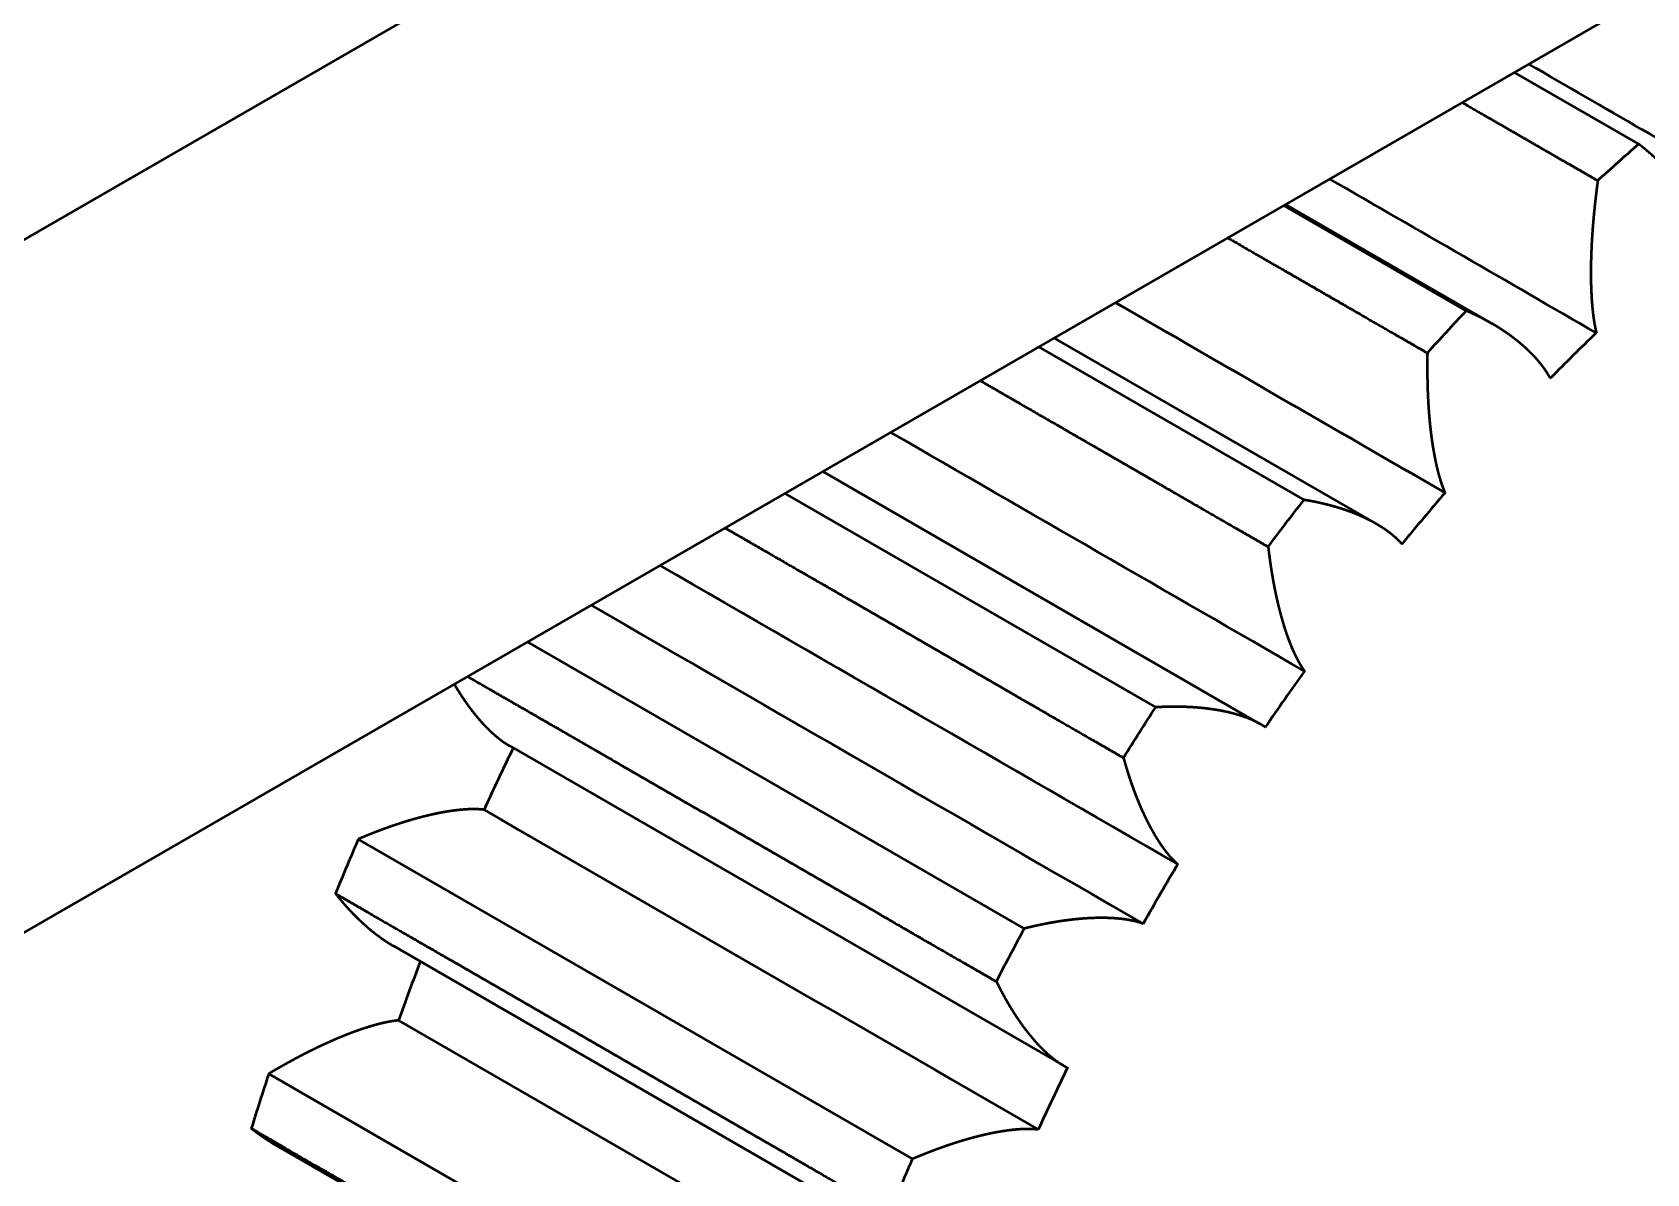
# Model space of a CAD drawing. Header units: inches. Extents: x 0.5 to 16.8, y 0.4 to 9.6.
# Drawn here: x 9.3461 to 9.5488, y 1.9242 to 2.0676 of the extents above; entities that cross this region are included whole.
import ezdxf

# ---------------------------------------------------------------- set-up
doc = ezdxf.new("R2010")
doc.units = ezdxf.units.IN
doc.header["$LTSCALE"] = 0.75
doc.header["$MEASUREMENT"] = 0
doc.layers.add('Visible', color=7, linetype='Continuous', lineweight=50)

msp = doc.modelspace()

# ---------------------------------------------------------------- linework, layer by layer
at = {"layer": 'Visible', "extrusion": (0, 0.8164965809277261, 0.5773502691896258)}
for p, q in [((10.01562550453491, 2.428679968642427, 0.2964241523609417), (9.144459426416919, 1.925711998932229, 1.007728276564649)), ((10.01502449130431, 2.428332973491933, 0.2969148776087422), (9.145060439647754, 1.926058994082723, 1.007237551316393)), ((9.144459426416919, 1.838651175834684, 0.9603734316506234), (10.02722502522352, 2.348316131937054, 0.2395983384644751)), ((9.547825688308425, 2.053547736623614, 0.6211487771893189), (9.532248438191576, 2.06254126617182, 0.608430005729133)), ((9.526168035383538, 2.032591467691191, 0.632855556665163), (9.503270950465552, 2.045811105832172, 0.6141601651165729)), ((9.503494150181954, 2.045939970248583, 0.6065662996215906), (9.529417017800373, 2.03097339565079, 0.6277322324003762)), ((9.505806956588689, 2.008832639278125, 0.640992654810816), (9.472514662098096, 2.028053954464212, 0.6138096101881274)), ((9.474437530151594, 2.029164122852535, 0.5947346786706476), (9.514876176807324, 2.005816859320248, 0.6277526954017958)), ((9.445376873082072, 2.012385944670314, 0.5829375598355), (9.500318559024212, 1.980665347502054, 0.6277972585576208)), ((9.487176412969124, 1.982777629563088, 0.6453866435076634), (9.4406350899792, 2.009648274919755, 0.6073858124145772)), ((9.470673482216174, 1.954981755842937, 0.6459438725128166), (9.408311691840485, 1.990986352303253, 0.5950256838909809)), ((9.405987336583852, 1.97796670696539, 0.5709432707399174), (9.475584460716622, 1.937784788612362, 0.6277690846368387)), ((9.456649895647164, 1.92603743890777, 0.6426524654602872), (9.387052771514394, 1.966219357260343, 0.5858266515638206)), ((9.391469902810517, 1.952791611021439, 0.5709219422406022), (9.461067026943287, 1.912609692668639, 0.6277477561370688)), ((9.445404541663496, 1.896561576621934, 0.6355825729747266), (9.375807417530726, 1.936743494974735, 0.5787567590782601)), ((9.376951471317174, 1.927621917343231, 0.5709056556729593), (9.446548595449944, 1.88743999899043, 0.6277314695694258))]:
    msp.add_line(p, q, dxfattribs=at)
at = {"layer": 'Visible', "extrusion": (-0.7071067811865475, 0.4082482904638631, -0.577350269189626)}
for centre, radius, start, end in [((-6.439900068803095, -3.864729084378449, -6.271595350644359), 0.2214566929128287, 118.5619238741892, 120.5118661629759), ((-6.439900068802504, -3.864729084379017, -6.271595350644376), 0.2214566929136525, 110.1898308509403, 112.1397731397709), ((-6.439900068802504, -3.864729084379017, -6.271595350644376), 0.2214566929137589, 101.8177378276587, 103.7676801165024), ((-6.4399000688027, -3.86472908437858, -6.271595350644545), 0.2214566929133467, 93.44564480442136, 95.39558709322323), ((-6.4399000688027, -3.86472908437858, -6.271595350644545), 0.2214566929135526, 85.0735517812141, 87.02349407000435), ((-6.4399000688027, -3.86472908437858, -6.271595350644545), 0.221456692913604, 76.70145875790458, 78.6514010467333)]:
    msp.add_arc(centre, radius, start, end, dxfattribs=at)
at = {"layer": 'Visible', "extrusion": (0.7071067811865475, -0.4082482904638631, 0.577350269189626)}
for centre, radius, start, end in [((6.4399000688027, -3.86472908437858, 6.271595350644545), 0.1993110236219262, 63.40410710433036, 65.89419588179153), ((6.4399000688027, -3.86472908437858, 6.271595350644545), 0.1993110236218959, 71.77620012753557, 74.26628890503392), ((6.439900068802897, -3.864729084378514, 6.271595350644453), 0.1993110236217739, 80.1482931508159, 82.63838192833138), ((6.439900068802633, -3.864729084378323, 6.173170153794048), 0.1993110236219708, 96.89779585905607, 99.38256797477024), ((6.439900068802633, -3.864729084378323, 6.173170153794048), 0.2214566929136041, 101.3485989532667, 103.2985412420954), ((6.4399000688027, -3.86472908437858, 6.271595350644545), 0.1993110236222429, 88.52038617410703, 91.01047495156364), ((6.439900068802633, -3.864729084378323, 6.173170153794048), 0.199311023622047, 105.4207875226172, 107.7546609980465), ((6.439900068802633, -3.864729084378323, 6.173170153794048), 0.2214566929131573, 109.7206919765536, 111.670634265367), ((6.4399000688027, -3.86472908437858, 6.271595350644545), 0.1993110236220494, 96.892479197275, 99.38256797477015)]:
    msp.add_arc(centre, radius, start, end, dxfattribs=at)
at = {"layer": 'Visible'}
for points, degree in [([(9.562451668033194, 2.047172162356674, 0.5987274717344917), (9.552981118280517, 2.052639986805843, 0.5909948002422425), (9.543510568528067, 2.058107811254786, 0.5832621287495385), (9.53404001877539, 2.063575635703728, 0.5755294572568346)], 3), ([(9.55644536232467, 2.042321461250594, 0.6026537002012446), (9.556424221767887, 2.042387317803559, 0.6027261596050266), (9.55638134164133, 2.042518501932136, 0.6028714380067868), (9.556315224412632, 2.042713691191921, 0.6030904343924703), (9.55622347115332, 2.042970767131465, 0.603384588866902), (9.556102791357947, 2.043286822496611, 0.6037558757193437), (9.555976172864352, 2.043597627611916, 0.6041307234745545), (9.555843736400906, 2.043903280261247, 0.6045090534148585), (9.555705704502774, 2.044203962164374, 0.604890721486754), (9.555562427479575, 2.044499960600433, 0.6052755017876734), (9.55541432755695, 2.044791622073262, 0.6056631222136275), (9.55526184698147, 2.045079309275934, 0.6060532975880051), (9.555105396153298, 2.045363358090071, 0.6064457627803677), (9.554945299087198, 2.045644032374639, 0.6068403075310016), (9.554781748036252, 2.045921486369707, 0.6072368054428807), (9.554614843397989, 2.046195797856853, 0.6076351885553777), (9.55444462660876, 2.046466995518813, 0.6080354264013295), (9.554271114774341, 2.046735087742491, 0.6084375039595216), (9.554094336595657, 2.047000092517465, 0.6088413988009052), (9.553914362001255, 2.04726206210421, 0.6092470622329529), (9.55373128518045, 2.047521068926699, 0.6096544301117319), (9.553545212599605, 2.047777195627305, 0.610063430477112), (9.553356249665516, 2.048030523997113, 0.6104739920701832), (9.5531644872101, 2.048281123788229, 0.6108860529652702), (9.552969990779278, 2.048529043837107, 0.6112995674193371), (9.55277280845917, 2.048774318478081, 0.611714500816106), (9.552572976652304, 2.049016972278423, 0.6121308259448597), (9.552370526534563, 2.049257025349107, 0.612548518841777), (9.55216549074385, 2.049494498853619, 0.6129675545012105), (9.551957908813623, 2.049729419511095, 0.6133879033950507), (9.551747823785039, 2.04996181691422, 0.6138095337360028), (9.551535279921158, 2.050191721764122, 0.6142324130219095), (9.551320320168319, 2.050419163905872, 0.6146565097574239), (9.551102983681634, 2.050644170455598, 0.6150817951620411), (9.550883303861841, 2.050866764287093, 0.6155082445025073), (9.550661309983756, 2.051086964976548, 0.615935835766777), (9.55043702852618, 2.051304789563801, 0.6163645485744382), (9.550210484667108, 2.051520253460012, 0.6167943629861838), (9.549981703888538, 2.051733371427872, 0.6172252582314286), (9.549750713380039, 2.051944158514971, 0.6176572116510215), (9.549517540742276, 2.052152629762077, 0.6180902000746755), (9.549282213004293, 2.052358800100592, 0.6185242009601097), (9.549044755608751, 2.052562684268651, 0.618959193565388), (9.54880519149538, 2.052764296835221, 0.6193951600976106), (9.548563540249237, 2.052963652218295, 0.6198320867652001), (9.548319817688256, 2.053160763474352, 0.6202699634281998), (9.548123191923654, 2.053316665670991, 0.620621019324517), (9.547974799004127, 2.053432590449802, 0.6208847339894419), (9.547875460233175, 2.053509428718598, 0.6210607315001653), (9.547825688308425, 2.053547736623614, 0.6211487771893189)], 5), ([(9.542506854927755, 2.029821735806308, 0.6108861750258257), (9.531351803972715, 2.036262107477796, 0.6017781140612897), (9.520196753017903, 2.042702479149284, 0.5926700530967537), (9.509041702063545, 2.049142850820772, 0.5835619921322177)], 3), ([(9.542689511630446, 2.048941734238724, 0.6241823477143953), (9.542676655589734, 2.048847263048174, 0.6241312918641597), (9.542651165744704, 2.048658481414122, 0.6240290216474023), (9.542613597685207, 2.048375791205217, 0.6238751407718155), (9.542564841427978, 2.047999836185227, 0.6236690144050954), (9.54250612775991, 2.04753150723559, 0.6234097650917647), (9.542449657484443, 2.047064803487046, 0.6231489173869704), (9.542395445915876, 2.046599739802105, 0.6228864630415956), (9.542343511239782, 2.046136335633491, 0.6226223935400412), (9.542293873723796, 2.045674615161033, 0.6223567011552404), (9.54224655521671, 2.045214606055652, 0.6220893786971828), (9.542201578602548, 2.044756338146499, 0.6218204192282428), (9.542158967161644, 2.04429984202261, 0.6215498158671835), (9.542118743927407, 2.043845147674801, 0.6212775616099862), (9.542080930782962, 2.043392282815375, 0.6210036492525433), (9.542045549714661, 2.042941274330587, 0.6207280708763392), (9.542012624217481, 2.042492149994814, 0.6204508173468639), (9.541982180594236, 2.042044940073083, 0.6201718778497707), (9.541954249094946, 2.041599678771945, 0.6198912395248044), (9.541928865315189, 2.041156406009577, 0.6196088870028689), (9.54190606834391, 2.040715165509482, 0.6193248033264354), (9.5418858984408, 2.040276002366909, 0.6190389710754971), (9.5418683946391, 2.03983896059276, 0.6187513735644643), (9.541853592585316, 2.039404080886698, 0.6184619959153679), (9.541841521309156, 2.038971397387741, 0.6181708267126851), (9.541832208494956, 2.038540942769259, 0.6178778551543473), (9.541825686949554, 2.038112754529266, 0.6175830675756515), (9.541822000847791, 2.037686881071522, 0.6172864441000456), (9.541821211309301, 2.037263387149324, 0.6169879556587148), (9.541823403957782, 2.036842361252639, 0.6166875599569721), (9.54182867853115, 2.036423905557967, 0.6163852070912981), (9.541837135783911, 2.036008123255215, 0.6160808466288472), (9.541848864545049, 2.035595106046685, 0.6157744346196523), (9.541863930092635, 2.035184922921644, 0.6154659398985132), (9.541882357678336, 2.034777604273359, 0.6151553530289675), (9.541904161313145, 2.034373169620949, 0.6148426706536156), (9.541929378661283, 2.033971661216356, 0.6145278765206967), (9.541958104666723, 2.033573176455548, 0.614210923216433), (9.541990523495773, 2.033177898663553, 0.6138917148141445), (9.542026947276103, 2.032786134457865, 0.6135700858494602), (9.542067772095155, 2.032398271196598, 0.6132458251195203), (9.542113425110532, 2.032014725847148, 0.6129187043056845), (9.542164314243795, 2.031635896362786, 0.6125885052033482), (9.542220777844708, 2.031262113038338, 0.6122550469744965), (9.542283030506272, 2.030893586159664, 0.6119182154911869), (9.542351188291835, 2.030530430291947, 0.6115779496167306), (9.542410476421086, 2.030244240387674, 0.611302969962253), (9.542457623791282, 2.030032039404887, 0.6110951777086484), (9.542490246094989, 2.029891656302652, 0.6109559578658263), (9.542506854927755, 2.029821735806308, 0.6108861750258257)], 5), ([(9.523510382380667, 2.009727781801075, 0.6199434362142711), (9.50972078530663, 2.017689209383889, 0.6086842773511307), (9.49593118823282, 2.025650636966475, 0.5974251184875357), (9.48214159115901, 2.033612064549061, 0.5861659596248501)], 3), ([(9.536738939455521, 2.024113592418644, 0.6139141330213533), (9.536708181004318, 2.024169509926878, 0.6139913439265001), (9.536646094565189, 2.02428073422675, 0.6141460314302094), (9.536551256295528, 2.024445738523582, 0.6143788597719322), (9.536421385312682, 2.024662077014455, 0.6146908930063546), (9.536253353214992, 2.02492639355296, 0.6150835894732154), (9.536079675390969, 2.025184649952507, 0.6154789153483762), (9.535900467742525, 2.025436961208698, 0.6158768099971894), (9.535715943719655, 2.025683540642603, 0.6162771628378323), (9.535526439176923, 2.025924725177447, 0.6166798007748184), (9.535332358887675, 2.026160921133169, 0.617084515375609), (9.535134126847655, 2.026392553874985, 0.6174910881327378), (9.53493213660727, 2.026620017500136, 0.6178993157150217), (9.53472669904659, 2.026843621942135, 0.618309036530718), (9.534517998916957, 2.027063548970546, 0.6187201528382502), (9.534306133047043, 2.027279890976388, 0.6191326113753348), (9.534091141831826, 2.027492682955653, 0.6195463874146299), (9.533873042382542, 2.027701936190169, 0.6199614679781007), (9.533651862915125, 2.027907673200389, 0.6203778344311104), (9.53342767111349, 2.028109956580693, 0.6207954481405977), (9.53320055788868, 2.028308872506159, 0.6212142586973641), (9.532970625903094, 2.028504519095804, 0.6216342097477536), (9.532737976799584, 2.028696993467292, 0.6220552454778954), (9.532502698259353, 2.028886378639982, 0.622477317202538), (9.532264853744213, 2.02907273314986, 0.6229003885905513), (9.532024489999007, 2.029256098571068, 0.6233244317872959), (9.53178164258998, 2.029436505071089, 0.6237494245660855), (9.531536342095936, 2.029613977634426, 0.6241753471404081), (9.531288620513127, 2.029788542517053, 0.6246021788911094), (9.531038516463017, 2.029960232516942, 0.6250298957065752), (9.53078607193061, 2.030129083801967, 0.6254584717416947), (9.53053133005756, 2.03029513381307, 0.6258878806338544), (9.53027433269563, 2.030458418930721, 0.626318096848081), (9.530015118015402, 2.030618972236653, 0.6267490970294602), (9.529753718607711, 2.030776821714426, 0.6271808610499647), (9.529490163098675, 2.030931991459056, 0.6276133708865927), (9.529224477464371, 2.031084502653584, 0.6280466097045974), (9.528956686503083, 2.031234374713449, 0.628480560861135), (9.528686815420091, 2.03138162652499, 0.6289152068402473), (9.528414891195556, 2.031526277593684, 0.6293505283911145), (9.528140941250744, 2.031668347506184, 0.6297865057786112), (9.527864992410972, 2.031807855628131, 0.6302231198451409), (9.527587069840596, 2.031944820813578, 0.6306603530993016), (9.527307196068936, 2.032079261237186, 0.6310981908009126), (9.527025390079874, 2.032211194229831, 0.6315366219546377), (9.526741667028094, 2.032340635082392, 0.6319756388120368), (9.526513163781377, 2.032442203799064, 0.6323273169196), (9.526340931683993, 2.032517267979983, 0.6325913356886304), (9.526225730741093, 2.032566816784765, 0.632767463748678), (9.526168035383538, 2.032591467691191, 0.632855556665163)], 5), ([(9.521293467081481, 2.027290465016904, 0.6350772842547485), (9.5212917243955, 2.027201176339531, 0.635016281971275), (9.521288454800928, 2.027022793021388, 0.6348941503370042), (9.521284197740673, 2.026755800152387, 0.634710571681353), (9.521279817365443, 2.026400974813669, 0.6344650371211173), (9.521276508613713, 2.025959392195546, 0.6341568434331748), (9.521275377739133, 2.025519770608071, 0.6338473690607316), (9.52127643913423, 2.025082126892812, 0.6335366082835208), (9.521279709660806, 2.024646482700746, 0.6332245557605347), (9.521285207798204, 2.02421286445292, 0.6329112075404737), (9.521292953262904, 2.023781302102407, 0.6325965606588397), (9.521302966599936, 2.023351827798706, 0.6322806126831892), (9.521315268679476, 2.022924474469846, 0.6319633613375117), (9.52132988018457, 2.022499274444499, 0.6316448041502554), (9.521346820863986, 2.022076257721892, 0.6313249381469177), (9.521366110679995, 2.021655453563881, 0.6310037595703761), (9.521387771085305, 2.021236892364868, 0.6306812636371433), (9.521411826201987, 2.020820607391897, 0.6303574443300022), (9.521438303845347, 2.020406636353982, 0.6300322942433922), (9.52146723679039, 2.01999502331887, 0.6297058043992365), (9.521498661041509, 2.019585816574818, 0.6293779648449345), (9.521532613674484, 2.019179065915523, 0.629048765382322), (9.521569130598213, 2.018774819880946, 0.6287181963548392), (9.521608244542907, 2.018373123266883, 0.6283862493519337), (9.521649982037165, 2.017974013462435, 0.6280529183209183), (9.521694368366074, 2.017577526233026, 0.6277181975833628), (9.521741433646415, 2.017183702841976, 0.6273820794322091), (9.521791218695856, 2.016792596936284, 0.6270445518107408), (9.521843780266185, 2.016404280710503, 0.6267055962603081), (9.521899198144414, 2.016018853263859, 0.6263651851368195), (9.521957565382767, 2.01563642920587, 0.6260232855165668), (9.522018975985251, 2.015257124289064, 0.6256798641170462), (9.52208351273794, 2.01488104123041, 0.6253348921791257), (9.52215123627639, 2.014508256979525, 0.6249883498508098), (9.52222216958899, 2.014138804701361, 0.6246402324291012), (9.52229632509648, 2.013772705229485, 0.6242905394324225), (9.522373737475395, 2.013410005205515, 0.6239392613711061), (9.522454495289143, 2.013050813849532, 0.6235863670099207), (9.522538771033172, 2.012695337891273, 0.623231791264061), (9.52262685756796, 2.012343923954177, 0.6228754205544647), (9.522719126753149, 2.011997010310097, 0.6225171093528843), (9.522815979713645, 2.011655068896971, 0.6221567000939103), (9.522917799541123, 2.01131855018366, 0.6217940421183812), (9.523024903963918, 2.010987828006137, 0.6214290106313456), (9.523137494394408, 2.010663140198403, 0.6210615271288589), (9.523255679662729, 2.010344616156772, 0.6206915498178205), (9.523354739108985, 2.010094770691012, 0.6203935598455246), (9.523431573739575, 2.009910187770174, 0.6201689371910106), (9.52348392483282, 2.009788376462211, 0.6200186868559285), (9.523510382380667, 2.009727781801075, 0.6199434362142711)], 5), ([(9.505867127223613, 1.987318568085584, 0.6257062155032145), (9.48854908989006, 1.99731714160157, 0.6115660972322985), (9.471231052557417, 2.007315715118011, 0.5974259789613825), (9.45391301522432, 2.017314288633997, 0.5832858606904665)], 3), ([(9.518103790249146, 2.00328385529815, 0.6220085880713668), (9.518064069466394, 2.003328641977077, 0.6220889048613572), (9.517984099979007, 2.003417535895551, 0.6222497045728232), (9.517862561981705, 2.00354883844966, 0.6224914025378894), (9.517697341250145, 2.003719828612475, 0.6228146640855812), (9.517485538162195, 2.003926772875957, 0.6232204005236781), (9.517268502648907, 2.004126976273028, 0.6236277788348161), (9.517046343315545, 2.004320568559706, 0.6240367577579491), (9.516819259976959, 2.004507790111575, 0.624447262540798), (9.516587566875618, 2.004689020316164, 0.6248591765852325), (9.516351642704198, 2.004864716647944, 0.6252723595712268), (9.516111884170872, 2.00503535807843, 0.6256866643184367), (9.515868659589845, 2.005201388523119, 0.6261019536295862), (9.515622260079457, 2.005363157381453, 0.6265181180233412), (9.515372858951881, 2.005520870081455, 0.6269350904949533), (9.515120547403743, 2.005674631651345, 0.6273528336182608), (9.514865363927132, 2.00582448265618, 0.6277713289337044), (9.514607325273577, 2.005970437032147, 0.6281905657806419), (9.514346458573531, 2.006112521350133, 0.6286105297185713), (9.514082827824272, 2.006250807205333, 0.6290311929924428), (9.513816518719754, 2.006385392685843, 0.6294525200082717), (9.513547627930397, 2.006516389297531, 0.6298744712162261), (9.513276251168922, 2.006643907413491, 0.630297007437548), (9.51300247109771, 2.006768041551595, 0.6307200942660529), (9.512726347741367, 2.00688885869954, 0.6311437055555871), (9.512447925506653, 2.007006406785422, 0.6315678208084137), (9.512167238366604, 2.007120720933926, 0.6319924232525409), (9.511884315649699, 2.007231830470118, 0.6324174977057737), (9.511599188030463, 2.007339766183577, 0.6328430283701891), (9.511311892394364, 2.007444566251024, 0.6332689970658976), (9.51102246877463, 2.007546272646323, 0.6336953844411255), (9.510730958273374, 2.007644928751233, 0.6341221708339617), (9.510437400755794, 2.007740576705828, 0.6345493372150486), (9.510141832592584, 2.007833254852812, 0.6349768661530106), (9.509844284871637, 2.007922995689569, 0.6354047425525096), (9.509544784959875, 2.008009827315846, 0.6358329527652131), (9.50924335777609, 2.008093774606095, 0.6362614838608351), (9.508940027212251, 2.008174860566669, 0.6366903228454248), (9.508634817657825, 2.008253107805331, 0.6371194558350908), (9.508327755311033, 2.008328539869353, 0.6375488673943437), (9.508018866826436, 2.008401180474266, 0.6379785416443156), (9.507708178254465, 2.008471053005451, 0.6384084632213671), (9.507395713946838, 2.008538180033156, 0.6388386182557042), (9.507081495540437, 2.008602582949834, 0.639268995376824), (9.50676554101415, 2.008664281629308, 0.6396995866170982), (9.506447864535179, 2.008723293270805, 0.6401303867883144), (9.506192353956752, 2.00876836374664, 0.6404751916970781), (9.505999953510358, 2.008800967468005, 0.6407338874691959), (9.505871345703103, 2.008822170761505, 0.6409063922146743), (9.505806956588689, 2.008832639278125, 0.640992654810816)], 5), ([(9.501297889623633, 2.002949617982949, 0.6423551871998825), (9.501307297434327, 2.002867414852062, 0.6422855386399533), (9.501326317775469, 2.00270323178006, 0.6421461486115732), (9.50135546244633, 2.002457626740579, 0.6419367848366164), (9.501395551313411, 2.002131493570005, 0.6416570752262487), (9.501447717998875, 2.001726068849621, 0.6413065057763561), (9.50150195062793, 2.00132289919452, 0.6409550006446807), (9.5015582623646, 2.000922003064943, 0.6406025567625875), (9.501616668388127, 2.000523403848774, 0.6402491720759826), (9.501677184995291, 2.000127129645762, 0.6398948464943714), (9.50173982935053, 1.999733212052206, 0.6395395813410687), (9.501804619222415, 1.99934168485288, 0.6391833787401993), (9.501871572624854, 1.998952582613583, 0.6388262410719108), (9.501940707450789, 1.998565939311447, 0.6384681704471404), (9.502012040892172, 1.998181786591886, 0.6381091681882936), (9.502085590463825, 1.997800155470713, 0.6377492347737643), (9.502161375117797, 1.997421078313664, 0.6373883698788632), (9.502239416280648, 1.997044590681298, 0.6370265724071942), (9.502319738742248, 1.996670732980647, 0.6366638405688718), (9.502402371756492, 1.996299552489745, 0.6363001719660133), (9.502487347476976, 1.995931101032966, 0.6359355638646775), (9.502574699004303, 1.995565432041076, 0.6355700135059124), (9.502664458358826, 1.995202597548996, 0.6352035184668239), (9.502756654655972, 1.994842645492099, 0.6348360769843566), (9.502851311358658, 1.994485615715348, 0.6344676884973524), (9.50294845081294, 1.994131546312019, 0.6340983525728916), (9.503048099804804, 1.993780481431486, 0.6337280676234514), (9.503150294922992, 1.993432478821205, 0.6333568296709018), (9.503255087343863, 1.99308761657835, 0.6329846312601148), (9.503362549316083, 1.992746002298418, 0.632611459986947), (9.5034727652228, 1.992407760581955, 0.6322373006091766), (9.503585820314587, 1.992073017276653, 0.631862137704502), (9.50370178957019, 1.991741883924988, 0.6314859583144425), (9.503820727689575, 1.991414443798021, 0.6311087543285794), (9.503942654908546, 1.991090732123439, 0.630730525871968), (9.504067581793155, 1.990770770607014, 0.6303512753534051), (9.504195539292372, 1.99045460928437, 0.6299710002472239), (9.504326607701845, 1.990142366873897, 0.6295896861588517), (9.504460944169526, 1.989834269102403, 0.629207300235521), (9.504598816047977, 1.989530695212352, 0.628823783203643), (9.504740563041427, 1.989232125047465, 0.6284390583114146), (9.504886551693975, 1.98893907545721, 0.6280530421058756), (9.505037132102874, 1.98865203982723, 0.6276656546815502), (9.505192594602708, 1.988371427565653, 0.627276829949551), (9.505353123132412, 1.988097498986235, 0.6268865266997636), (9.505518816969474, 1.987830395557239, 0.6264947233767089), (9.505655536453336, 1.987622219553032, 0.6261800742258856), (9.505760420747269, 1.987469188758269, 0.6259434086123292), (9.505831384857178, 1.987368545441086, 0.6257853301108298), (9.505867127223613, 1.987318568085584, 0.6257062155032145)], 5), ([(9.489953124808839, 1.963071708143843, 0.6280516892566084), (9.468287955654208, 1.975580099387344, 0.6103621527167888), (9.446622786500033, 1.988088490630844, 0.5926726161765146), (9.424957617344948, 2.000596881874117, 0.574983079636695)], 3), ([(9.416296265138048, 1.995596247845924, 0.5714905266768255), (9.439399083018774, 1.982257829723721, 0.590353898486228), (9.462501900898818, 1.968919411601519, 0.6092172702956304), (9.485604718779545, 1.955580993479089, 0.6280806421045781)], 3), ([(9.500937090557048, 1.980276199572472, 0.6267645460952735), (9.500889254022471, 1.980308900872387, 0.6268462569569238), (9.500793105898087, 1.980373569789435, 0.6270097417091165), (9.500647458544112, 1.980468372114728, 0.6272551579259016), (9.500450409456793, 1.980590369591027, 0.627582758027529), (9.50019934959369, 1.980735530922402, 0.627992886868924), (9.49994358212712, 1.980873414329153, 0.6284036350539282), (9.499683206048534, 1.981004161562623, 0.6288149815759425), (9.499418403281656, 1.981128034930407, 0.6292268891052117), (9.499149459757977, 1.98124544819666, 0.6296393000234275), (9.498876720018192, 1.981356900242645, 0.630052145118043), (9.49860054502847, 1.981462913436189, 0.6304653516685903), (9.498321270016735, 1.981563972049571, 0.6308788515375454), (9.498039160134116, 1.981660457502358, 0.6312925896877459), (9.497754373560841, 1.981752594500904, 0.6317065312787236), (9.49746699391699, 1.98184049847373, 0.6321206555194294), (9.497177056971172, 1.981924214690025, 0.6325349506109887), (9.496884578759822, 1.982003759443842, 0.6329494084347971), (9.496589584748111, 1.982079162789432, 0.6333640190550796), (9.49629213388312, 1.982150503796674, 0.633778766186424), (9.495992304814767, 1.982217890375978, 0.6341936298072142), (9.495690186161486, 1.982281445044009, 0.6346085880149985), (9.495385865666552, 1.982341289076885, 0.6350236191024123), (9.495079419212065, 1.982397526477598, 0.6354387036731168), (9.494770902103713, 1.982450231255598, 0.635853826325274), (9.494460355466348, 1.98249945667294, 0.6362689743532428), (9.494147810954704, 1.982545242062088, 0.6366841368003406), (9.49383329602188, 1.982587620464528, 0.6370993034065577), (9.49351683936607, 1.982626626546107, 0.637514463538082), (9.493198475351623, 1.982662303050347, 0.6379296053296457), (9.49287824120643, 1.982694696860108, 0.6383447163393612), (9.492556175116992, 1.982723856375515, 0.6387597840216586), (9.492232314112247, 1.982749828596752, 0.6391747962597947), (9.491906691988564, 1.982772656311226, 0.6395897419179164), (9.491579337667194, 1.982792375836198, 0.6400046112535165), (9.491250276673558, 1.982809018678836, 0.64041939528488), (9.490919532337788, 1.982822612874088, 0.6408340852613037), (9.490587127135544, 1.982833184529227, 0.6412486721173991), (9.490253084121836, 1.982840759491182, 0.6416631458923803), (9.489917428153152, 1.982845364847208, 0.6420774952966894), (9.489580184550054, 1.982847027935122, 0.6424917086496862), (9.489241378034198, 1.982845775664373, 0.6429057747041043), (9.488901031623076, 1.982841633838234, 0.6433196835128001), (9.488559165602286, 1.982834626611975, 0.6437334273109627), (9.488215796560329, 1.982824775977861, 0.6441470013342041), (9.487870937377242, 1.982812100678075, 0.6445604030600407), (9.487593865231478, 1.982799712313863, 0.6448909858527259), (9.487385397116899, 1.982789160683524, 0.6451388449772821), (9.487246123497929, 1.982781566554877, 0.6453040497681286), (9.487176412969124, 1.982777629563088, 0.6453866435076634)], 5), ([(9.483128950274253, 1.976437976032003, 0.6458609406822688), (9.483149308070555, 1.976364610464543, 0.6457841302853922), (9.48319021296243, 1.976218126916137, 0.645630452718251), (9.483252138195898, 1.975999144351363, 0.6453997660505593), (9.483335841881175, 1.975708654310438, 0.6450918429131889), (9.483442372160656, 1.9753480284121, 0.6447063694809003), (9.483550812419256, 1.974989903550522, 0.6443203253124921), (9.483661174310559, 1.974634299411719, 0.6439337100546254), (9.48377347100882, 1.974281240622076, 0.6435465249846857), (9.483887716279472, 1.97393075636046, 0.6431587738761664), (9.484003924369294, 1.9735828791936, 0.642770462311546), (9.484122109891818, 1.973237643821449, 0.6423815969264979), (9.484242287621559, 1.972895085709979, 0.6419921847045771), (9.484364472279143, 1.972555239761505, 0.6416022322969184), (9.48448867813477, 1.972218138593462, 0.6412117452905477), (9.484614919880418, 1.971883814313969, 0.6408207283948286), (9.484743213565029, 1.971552300570693, 0.6404291857465978), (9.484873577462626, 1.971223634458966, 0.6400371211948368), (9.485006032807863, 1.97089785822277, 0.6396445386044434), (9.485140604712345, 1.970575021344075, 0.6392514422086606), (9.485277320791742, 1.970255178078332, 0.638857836549505), (9.485416209467761, 1.9699383843531, 0.6384637263645345), (9.485557298188272, 1.969624694590721, 0.6380691165195458), (9.485700611833867, 1.969314158844782, 0.6376740119353599), (9.485846170301787, 1.969006818564822, 0.6372784175518973), (9.485993992522484, 1.968702713362063, 0.6368823381944821), (9.486144101380436, 1.968401889330607, 0.6364857784283231), (9.486296528456254, 1.968104407087594, 0.6360887424375505), (9.486451318259018, 1.967810348967305, 0.6356912339297196), (9.486608533959501, 1.967519828769582, 0.6352932560043882), (9.486768249474384, 1.967232978429593, 0.6348948114259656), (9.486930539482504, 1.966949931208092, 0.6344959029615893), (9.487095469557293, 1.966670805096101, 0.6340965337317357), (9.487263087298746, 1.96639568791079, 0.6336967075349094), (9.487433409757163, 1.966124616192246, 0.6332964293274017), (9.487606445418354, 1.965857612055288, 0.6328957043529044), (9.487782220846388, 1.965594727864072, 0.6324945371043214), (9.487960806356345, 1.965336089303491, 0.6320929303369667), (9.48814234039833, 1.965081936287788, 0.6316908841290569), (9.488327059120596, 1.964832672595321, 0.6312883947739465), (9.488515262831246, 1.964588809413499, 0.630885455934731), (9.488707275681467, 1.964350897490704, 0.6304820600475978), (9.48890340731214, 1.964119462609688, 0.6300781996651494), (9.489103914475667, 1.96389494102732, 0.6296738688115511), (9.489308959717622, 1.963677609988054, 0.6292690644513641), (9.48951863064713, 1.963467620017809, 0.6288637857237518), (9.489690096229427, 1.963305550384348, 0.628539183594512), (9.489820794760593, 1.963187333301676, 0.6282955191381916), (9.489908859410438, 1.963110003013526, 0.6281329816383732), (9.489953124808839, 1.963071708143843, 0.6280516892566084)], 5), ([(9.402836333669033, 1.969906490813855, 0.5691030119014613), (9.402775475532057, 1.969913202874523, 0.5691822937355937), (9.40265341896816, 1.969925832562467, 0.5693407124244914), (9.402469313250553, 1.969942393792508, 0.5695779055154162), (9.40222179558464, 1.969959705014389, 0.5698932923905886), (9.401908997531567, 1.969973401631705, 0.5702860751730441), (9.40159282919672, 1.969979219698644, 0.5706774147133729), (9.401273364267357, 1.969977315700817, 0.5710673314179076), (9.40095073771295, 1.969967978689283, 0.5714558643717282), (9.400625161296379, 1.969951664183327, 0.5718430763204196), (9.400296890108851, 1.969928921319251, 0.5722290431403962), (9.399966191477692, 1.969900325173739, 0.572613844064108), (9.399633313879807, 1.969866409125189, 0.5729975519270738), (9.399298454255135, 1.969827593738501, 0.5733802229119647), (9.398961730798423, 1.969784127599951, 0.5737618880375521), (9.398623206829146, 1.969736139388715, 0.5741425607425299), (9.398282910458423, 1.96968368080752, 0.5745222431587536), (9.397940855286382, 1.969626771780668, 0.5749009327182648), (9.397597061868286, 1.969565447348486, 0.5752786290217955), (9.397251575415797, 1.969499796350419, 0.5756553395171977), (9.39690445564975, 1.969429939282918, 0.5760310762643712), (9.396555769628097, 1.969356012669778, 0.5764058536710763), (9.396205583755094, 1.969278151662365, 0.5767796859768168), (9.395853955677016, 1.969196472425892, 0.577152584720352), (9.395500927856123, 1.969111058170483, 0.5775245567338061), (9.395146532308903, 1.969021969327741, 0.577895605537833), (9.394790794094437, 1.968929251059535, 0.5782657323757121), (9.394433735211809, 1.96883294166355, 0.5786349373834128), (9.394075378627807, 1.968733081275559, 0.579003220814684), (9.393715751535186, 1.968629718959392, 0.5793705840574148), (9.393354883249007, 1.968522908337718, 0.5797370291247717), (9.39299280376122, 1.96841270466507, 0.5801025583568844), (9.392629542137914, 1.968299161577306, 0.580467174079331), (9.392265124935651, 1.968182327936802, 0.5808308783193752), (9.391899574955008, 1.968062245317469, 0.5811936725490341), (9.391532912453616, 1.967938949964946, 0.5815555575873077), (9.391165156139554, 1.967812474389348, 0.5819165335096841), (9.390796324258876, 1.967682849176526, 0.5822765995972077), (9.390426435761132, 1.967550104940528, 0.5826357542882761), (9.390055511271388, 1.9674142740555, 0.5829939952145651), (9.389683571864001, 1.967275389290762, 0.5833513197376305), (9.389310638057399, 1.967133482818326, 0.5837077254755059), (9.388936728773391, 1.966988585203126, 0.5840632108670434), (9.388561860330814, 1.966840724530357, 0.5844177757853686), (9.388186045518982, 1.966689925591936, 0.5847714220972193), (9.387809293850072, 1.966536208990647, 0.5851241527197999), (9.387507148190029, 1.966410914063772, 0.5854056071748346), (9.387280121904727, 1.966315641387155, 0.5856162884979312), (9.387128585844952, 1.966251548298033, 0.5857565608516779), (9.387052771514394, 1.966219357260343, 0.5858266515638206)], 5), ([(9.402836333669033, 1.969906490813855, 0.5691030119014613), (9.426035375046471, 1.95651251802974, 0.5880449498667986), (9.449234416424137, 1.943118545245397, 0.6069868878321358), (9.472433457801802, 1.929724572461055, 0.6259288257979279)], 3), ([(9.384175634407487, 1.959378647886069, 0.5845132984927659), (9.385567576890256, 1.958575009519109, 0.5856498147709317), (9.388351461855567, 1.95696773278496, 0.5879228473263538), (9.39252728930342, 1.954556817683851, 0.5913323961603965), (9.398095059234269, 1.951342264215555, 0.5958784612721502), (9.405054771647205, 1.947324072380297, 0.6015610426616149), (9.412014484060595, 1.94330588054504, 0.6072436240515344), (9.418974196473986, 1.939287688709783, 0.6129262054414539), (9.425933908886922, 1.935269496874525, 0.6186087868304639), (9.432893621300313, 1.931251305039268, 0.6242913682203834), (9.439853333713703, 1.927233113204011, 0.629973949610303), (9.445421103644097, 1.924018559735714, 0.6345200147220567), (9.44959693109195, 1.921607644634605, 0.6379295635556446), (9.452380816057488, 1.920000367900457, 0.6402025961115214), (9.453772758540257, 1.919196729533496, 0.6413391123892325)], 5), ([(9.485604718779545, 1.955580993479089, 0.6280806421045781), (9.485549786046025, 1.955600912428508, 0.6281620055124222), (9.485439508514677, 1.955639978038562, 0.6283246909115405), (9.485272856024725, 1.955696259588194, 0.6285685947591446), (9.485048178340552, 1.95576666421357, 0.628893551188412), (9.484763212607508, 1.955846948750377, 0.6292993312486033), (9.484474164426732, 1.955919573421625, 0.6297046949234755), (9.484181121067653, 1.95598468895173, 0.6301096419069836), (9.483884242683192, 1.95604257398918, 0.6305141730886135), (9.483583780801386, 1.956093667857886, 0.6309182910590607), (9.483280038467687, 1.956138500210727, 0.63132199918482), (9.482973333212161, 1.956177625680766, 0.6317253007591717), (9.482663960031235, 1.956211558573386, 0.6321281981540778), (9.482352152459274, 1.956240704200582, 0.6325306919488867), (9.482038050171699, 1.956265301757639, 0.6329327802145599), (9.481721727430116, 1.956285474613196, 0.6333344592326284), (9.481403216518178, 1.956301271775374, 0.6337357241191057), (9.481082532414124, 1.956312711548435, 0.6341365694715932), (9.480759698375781, 1.95631982682994, 0.6345369900682272), (9.48043476704311, 1.956322702479156, 0.6349369814429338), (9.480107808347615, 1.956321453929831, 0.6353365395707442), (9.479778900965133, 1.956316212096908, 0.6357356606649773), (9.479448122800253, 1.95630710657565, 0.6361343409498659), (9.479115541335435, 1.956294248635231, 0.6365325764568297), (9.478781205982163, 1.956277717732746, 0.6369303628521266), (9.478445153704346, 1.956257571327342, 0.6373276954959692), (9.478107413164484, 1.956233852120931, 0.6377245694784506), (9.47776800935549, 1.956206596167476, 0.6381209796836629), (9.477426968387594, 1.956175841270806, 0.6385169208642765), (9.477084321370743, 1.956141633828793, 0.6389123877261227), (9.476740101935778, 1.956104024635124, 0.639307374998225), (9.476394344537315, 1.956063066076467, 0.6397018775242032), (9.476047082580639, 1.956018809012221, 0.6400958903541323), (9.475698346566109, 1.955971299760222, 0.6404894088855144), (9.475348162634194, 1.955920577686811, 0.6408824289378572), (9.474996553921986, 1.955866677032418, 0.6412749463866021), (9.474643541675054, 1.955809628395627, 0.6416669568479847), (9.474289146474806, 1.955749460429161, 0.6420584553743538), (9.473933389548169, 1.955686201666595, 0.6424494361453981), (9.473576293882164, 1.955619882159681, 0.6428398922585075), (9.47321788292334, 1.955550532285542, 0.6432298164750136), (9.472858179535482, 1.955478181902208, 0.6436192019086775), (9.472497204914138, 1.955402859498463, 0.6440080427419161), (9.472134977558657, 1.955324591475346, 0.6443963349879596), (9.47177151231654, 1.955243401477219, 0.644784077181157), (9.471406820504402, 1.955159309387909, 0.6451712695220522), (9.471114092102429, 1.955089726220194, 0.6454805844005023), (9.47089399945617, 1.955036244127768, 0.6457123241902991), (9.470747028400414, 1.955000014432471, 0.6458667079737097), (9.470673482216174, 1.954981755842937, 0.6459438725128166)], 5), ([(9.467173888432402, 1.948320588784554, 0.6455198256539916), (9.467204762323039, 1.948257624439975, 0.6454374905001714), (9.467266679948128, 1.94813196245741, 0.645272800766179), (9.467360065916186, 1.947944269600839, 0.64502570788909), (9.467485600420336, 1.947695613980613, 0.6446961340743655), (9.467644223786241, 1.947387473019035, 0.6442839723563338), (9.467804560458493, 1.947082025760665, 0.6438716170114276), (9.467966620332394, 1.946779292697556, 0.6434590704102447), (9.468130414295732, 1.946479299169141, 0.6430463371352744), (9.468295953289957, 1.946182074812668, 0.6426334247421437), (9.468463248341553, 1.945887652470446, 0.6422203429519868), (9.468632310595243, 1.945596067017277, 0.6418071027728729), (9.468803151273054, 1.945307354065335, 0.6413937156426073), (9.468975781608382, 1.945021548697241, 0.6409801926110958), (9.46915021264613, 1.944738683807145, 0.6405665434099319), (9.469326455941886, 1.944458791910392, 0.640152776879404), (9.469504524299968, 1.944181907220809, 0.639738901529654), (9.469684432451917, 1.94390806757724, 0.6393249260740959), (9.469866197625382, 1.94363731616113, 0.638910859947373), (9.4700498402533, 1.943369703601547, 0.6384967139256332), (9.470235382826562, 1.943105285430875, 0.6380824997286254), (9.47042284847976, 1.942844118880885, 0.6376682294931015), (9.470612259505064, 1.94258625960083, 0.6372539152653189), (9.470803636017767, 1.942331758695445, 0.6368395685467476), (9.470996993924249, 1.942080658337318, 0.6364251996765233), (9.471192348337812, 1.941832998809787, 0.6360108186290745), (9.471389717752121, 1.941588827168971, 0.6355964360286634), (9.471589128066856, 1.941348205610666, 0.6351820641325503), (9.471790616175443, 1.941111218951391, 0.6347677177309379), (9.471994234824937, 1.940877984769259, 0.6343534153629662), (9.472200045888716, 1.940648639522806, 0.6339391777387391), (9.472408111883627, 1.9404233210455, 0.6335250257557163), (9.472618487579442, 1.940202151261701, 0.633110978546938), (9.472831212461191, 1.939985220662948, 0.6326970517416157), (9.473046300031914, 1.939772566323654, 0.6322832550172279), (9.473263756515511, 1.939564210295657, 0.6318695963436767), (9.47348360352385, 1.939360206155925, 0.6314560871373942), (9.473705899893734, 1.939160683877162, 0.6310427472421907), (9.473930762428157, 1.938965892447641, 0.6306296096654478), (9.474158391034738, 1.938776251575064, 0.630216726350227), (9.474389040227837, 1.938592292897738, 0.6298041615054899), (9.474622984855163, 1.938414589321383, 0.6293919836189161), (9.474860487501704, 1.938243687822023, 0.6289802578617127), (9.475101765866842, 1.938080042206593, 0.6285690384966074), (9.475346957638298, 1.937923940741257, 0.6281583607278662), (9.475596136888274, 1.937775539801351, 0.6277482444079396), (9.47579869407787, 1.937663030772228, 0.6274206076313931), (9.475952421233846, 1.937582146993236, 0.6271751376170869), (9.47605570947849, 1.93752977789427, 0.6270116053242418), (9.476107554468857, 1.937503981699365, 0.6269298677734696)], 5), ([(9.39210690605137, 1.943439939594782, 0.5635291455068909), (9.392041419596811, 1.943433301710684, 0.5636046560139221), (9.391910185423743, 1.943419226296328, 0.5637554315726447), (9.391712550372407, 1.94339571423302, 0.5639808585492574), (9.39144746813395, 1.943359563093509, 0.5642799539450607), (9.391113504508215, 1.943306379871274, 0.5646513679657801), (9.390776954598099, 1.943245267331349, 0.5650203426512235), (9.390437876938908, 1.943176384386106, 0.5653869186776319), (9.390096378439925, 1.943100024328032, 0.5657511724980395), (9.389752626583917, 1.943016649162246, 0.5661132256755081), (9.389406823073617, 1.942926815806231, 0.5664732249761073), (9.389059179333803, 1.942831107522807, 0.5668313238870724), (9.388709892027467, 1.942730065394699, 0.5671876641499694), (9.388359117301665, 1.94262411627642, 0.5675423563566255), (9.388006949351169, 1.942513512847427, 0.5678954638133291), (9.387653439205, 1.942398386354625, 0.5682470168276268), (9.387298610201473, 1.942278790093724, 0.5685970245035605), (9.386942474273841, 1.942154745184325, 0.5689454871576345), (9.386585048836427, 1.94202628806238, 0.5692924092268186), (9.386226370707622, 1.94189350965371, 0.5696378099128196), (9.385866488126116, 1.941756532950421, 0.569981717103019), (9.385505455102479, 1.941615497174098, 0.5703241630935736), (9.385143325125458, 1.941470540153205, 0.5706651798327584), (9.384780144775508, 1.941321780471753, 0.571004794124292), (9.384415948662767, 1.941169303319612, 0.5713430238170076), (9.384050763171903, 1.941013170813903, 0.5716798805206054), (9.383684609224705, 1.940853429613071, 0.5720153716033565), (9.38331750535895, 1.940690119441797, 0.5723495024508338), (9.38294947090731, 1.940523281913556, 0.5726822788101344), (9.382580528565999, 1.94035296771176, 0.5730137087234652), (9.382210702710157, 1.940179232144374, 0.5733438014458443), (9.38184001822788, 1.940002132158043, 0.5736725667629798), (9.38146849922919, 1.939821723020486, 0.57400001422684), (9.3810961677591, 1.939638055097703, 0.5743261524517038), (9.380723042793083, 1.9394511712851, 0.5746509885289015), (9.380349141277296, 1.939261109060908, 0.5749745282055301), (9.379974478982835, 1.939067902153283, 0.5752967760145111), (9.37959907143318, 1.938871582430693, 0.5756177354783176), (9.379222934895328, 1.938672181933953, 0.5759374093308907), (9.378846087193782, 1.938469734670434, 0.5762557997877593), (9.37846854658051, 1.93826427510362, 0.5765729088643639), (9.378090330791796, 1.938055837031925, 0.5768887387380346), (9.377711456071896, 1.937844452445916, 0.5772032921340724), (9.377331936212844, 1.937630150517634, 0.5775165727882268), (9.3769517816711, 1.937412956655862, 0.5778285858609706), (9.376570999953632, 1.937192891744417, 0.5781393369256875), (9.376265876745723, 1.937014555502628, 0.5783869322435748), (9.3760367554919, 1.93687952281357, 0.5785720647936614), (9.375883884156341, 1.936788932363697, 0.5786952360567739), (9.375807417530726, 1.936743494974735, 0.5787567590782601)], 5), ([(9.39210690605137, 1.943439939594782, 0.5635291455068909), (9.41530594742881, 1.930045966810439, 0.5824710834722282), (9.438504988806475, 1.916651994026324, 0.6014130214380202), (9.46170403018414, 1.903258021241982, 0.6203549594038122)], 3), ([(9.373614058282332, 1.929869041127404, 0.5765820916367375), (9.3750060007651, 1.929065402760443, 0.5777186079149033), (9.377789885730412, 1.927458126026295, 0.5799916404707801), (9.381965713178264, 1.925047210925186, 0.583401189304368), (9.387533483109113, 1.921832657456889, 0.5879472544161217), (9.394493195522049, 1.917814465621632, 0.5936298358055865), (9.40145290793544, 1.913796273786375, 0.599312417195506), (9.40841262034883, 1.909778081951117, 0.6049949985849707), (9.415372332761766, 1.90575989011586, 0.6106775799748903), (9.422332045175157, 1.901741698280603, 0.616360161364355), (9.429291757588548, 1.897723506445345, 0.6220427427542745), (9.434859527518942, 1.894508952977048, 0.6265888078655735), (9.439035354966794, 1.89209803787594, 0.6299983566991614), (9.441819239932332, 1.890490761141791, 0.632271389255493), (9.443211182415101, 1.889687122774831, 0.6334079055336588)], 5), ([(9.472433457801802, 1.929724572461055, 0.6259288257979279), (9.472372599664826, 1.929731284521722, 0.626008107632515), (9.47225054310093, 1.929743914209666, 0.6261665263214127), (9.472066437383322, 1.929760475439707, 0.6264037194123375), (9.47181891971741, 1.929777786661816, 0.6267191062875099), (9.471506121664337, 1.929791483279132, 0.6271118890695107), (9.471189953329489, 1.929797301345843, 0.6275032286098394), (9.470870488400127, 1.929795397348244, 0.6278931453143741), (9.47054786184572, 1.929786060336482, 0.6282816782681948), (9.470222285429148, 1.929769745830299, 0.6286688902168862), (9.469894014241621, 1.929747002966224, 0.6290548570368628), (9.469563315610461, 1.929718406820939, 0.6294396579605746), (9.469230438012577, 1.929684490772388, 0.6298233658239951), (9.468895578387905, 1.9296456753857, 0.6302060368084312), (9.468558854931192, 1.929602209246923, 0.6305877019344734), (9.468220330961916, 1.929554221035914, 0.6309683746394512), (9.467880034591193, 1.92950176245472, 0.6313480570556749), (9.467537979419152, 1.929444853427867, 0.6317267466151861), (9.467194186001056, 1.929383528995686, 0.6321044429182621), (9.466848699548567, 1.929317877997391, 0.6324811534136643), (9.46650157978252, 1.929248020930117, 0.6328568901608378), (9.466152893760867, 1.92917409431675, 0.6332316675679976), (9.465802707887864, 1.929096233309792, 0.6336054998732834), (9.465451079809785, 1.929014554073319, 0.6339783986168186), (9.465098051988893, 1.928929139817683, 0.6343503706302727), (9.464743656441673, 1.928840050974941, 0.6347214194347544), (9.464387918227207, 1.928747332706962, 0.6350915462726334), (9.464030859344579, 1.928651023310749, 0.6354607512803341), (9.463672502760577, 1.928551162922759, 0.6358290347116053), (9.463312875667956, 1.928447800606591, 0.6361963979543361), (9.462952007381777, 1.92834098998469, 0.636562843021693), (9.46258992789399, 1.928230786312497, 0.636928372253351), (9.462226666270684, 1.928117243224506, 0.6372929879762523), (9.461862249068421, 1.928000409583774, 0.6376566922162965), (9.461496699087778, 1.927880326964441, 0.6380194864455007), (9.461130036586386, 1.927757031611918, 0.638381371484229), (9.460762280272323, 1.927630556036775, 0.6387423474066054), (9.460393448391645, 1.927500930823498, 0.639102413494129), (9.460023559893902, 1.927368186587728, 0.6394615681847426), (9.459652635404158, 1.927232355702472, 0.6398198091114864), (9.459280695996316, 1.927093470938189, 0.6401771336340971), (9.458907762190169, 1.926951564465753, 0.6405335393719724), (9.45853385290616, 1.926806666850098, 0.6408890247639647), (9.458158984463584, 1.926658806177784, 0.6412435896822899), (9.457783169651751, 1.926508007239136, 0.6415972359936859), (9.45740641798307, 1.926354290637619, 0.6419499666162665), (9.457104272322798, 1.926228995710972, 0.6422314210713012), (9.456877246037497, 1.926133723034354, 0.6424421023943978), (9.456725709977722, 1.926069629945459, 0.6425823747485992), (9.456649895647164, 1.92603743890777, 0.6426524654602872)], 5)]:
    msp.add_open_spline(points, degree=degree, dxfattribs=at)
for points, knots in [([(9.525691434777631, 2.058755578485261, 0.6103034760812989), (9.526307165182974, 2.058400086370057, 0.6108062178523141), (9.528314838070859, 2.057240955887892, 0.6124454759005857), (9.531714453441513, 2.055278187038539, 0.6152212502274779), (9.535114068811712, 2.053315418189186, 0.6179970245534605), (9.538513684182139, 2.051352649339833, 0.6207727988798979), (9.541297569147677, 2.049745372605685, 0.6230458314362295), (9.542689511630446, 2.048941734238724, 0.6241823477143953)], [0.5511529332154411, 0.5511529332154411, 0.5511529332154411, 0.5511529332154411, 0.5511529332154411, 0.5511529332154411, 0.5600000000000002, 0.5800000000000002, 0.6000000000000002, 0.6000000000000002, 0.6000000000000002, 0.6000000000000002, 0.6000000000000002, 0.6000000000000002]), ([(9.496242863332785, 2.041753437834359, 0.6146235519440779), (9.497077156634536, 2.041271758371977, 0.6153047495722603), (9.499303392419055, 2.039986440542634, 0.6171224634786086), (9.502921570686116, 2.037897484346104, 0.6200766936631226), (9.507931691435719, 2.035004889782613, 0.6241674401248929), (9.512941812185321, 2.032112295219122, 0.6282581865875727), (9.517117639633174, 2.029701380118013, 0.6316677354211606), (9.519901524598712, 2.028094103383864, 0.6339407679770375), (9.521293467081481, 2.027290465016904, 0.6350772842547485)], [0.5280125319522174, 0.5280125319522174, 0.5280125319522174, 0.5280125319522174, 0.5280125319522174, 0.5280125319522174, 0.5400000000000001, 0.5600000000000002, 0.5800000000000002, 0.6000000000000002, 0.6000000000000002, 0.6000000000000002, 0.6000000000000002, 0.6000000000000002, 0.6000000000000002]), ([(9.465165282722868, 2.023810788303535, 0.612853037205241), (9.465432091689767, 2.023656746074721, 0.6130708858145226), (9.467090843139207, 2.022699065478719, 0.6144252507015153), (9.470141537071417, 2.020937746515756, 0.6169161318666738), (9.474584173486168, 2.018372789185833, 0.6205435293095434), (9.480418752383688, 2.015004193488721, 0.6253074430305787), (9.487378464797079, 2.010986001653464, 0.6309900244204982), (9.492946234727473, 2.007771448185395, 0.6355360895317972), (9.497122062175325, 2.005360533084058, 0.6389456383653851), (9.499905947140864, 2.00375325634991, 0.6412186709217167), (9.501297889623633, 2.002949617982949, 0.6423551871998825)], [0.4961663794276713, 0.4961663794276713, 0.4961663794276713, 0.4961663794276713, 0.4961663794276713, 0.4961663794276713, 0.5000000000000001, 0.5200000000000001, 0.5400000000000001, 0.5600000000000002, 0.5800000000000002, 0.6000000000000002, 0.6000000000000002, 0.6000000000000002, 0.6000000000000002, 0.6000000000000002, 0.6000000000000002]), ([(9.43312105762266, 2.005310046316026, 0.6050296673129196), (9.433379038774323, 2.005161100828673, 0.605240308041175), (9.435028962408754, 2.004208516974131, 0.6065874650475962), (9.438070828525955, 2.002452294752629, 0.6090711383317284), (9.44250463712547, 1.999892434164167, 0.6126913278940265), (9.448330388207982, 1.996528935208289, 0.6174480337340356), (9.455290100620918, 1.992510743373259, 0.6231306151235003), (9.462249813034308, 1.988492551537774, 0.6288131965129651), (9.469209525447699, 1.984474359702517, 0.6344957779028846), (9.474777295378093, 1.981259806234448, 0.6390418430146383), (9.478953122825946, 1.978848891133339, 0.6424513918482262), (9.481737007791484, 1.977241614398963, 0.6447244244045578), (9.483128950274253, 1.976437976032003, 0.6458609406822688)], [0.4562932210931498, 0.4562932210931498, 0.4562932210931498, 0.4562932210931498, 0.4562932210931498, 0.4562932210931498, 0.4600000000000001, 0.4800000000000001, 0.5000000000000001, 0.5200000000000001, 0.5400000000000001, 0.5600000000000002, 0.5800000000000002, 0.6000000000000002, 0.6000000000000002, 0.6000000000000002, 0.6000000000000002, 0.6000000000000002, 0.6000000000000002]), ([(9.399100552340546, 1.985668298433438, 0.5848236719753004), (9.399121668440333, 1.98563252784129, 0.5847725165126576), (9.399177000064359, 1.985539092050885, 0.5846386803086716), (9.39926689143454, 1.985388549024947, 0.5844221363195174), (9.399391957344736, 1.985181899408872, 0.5841228391423101), (9.399553088513361, 1.984920602159718, 0.5837407295130106), (9.399729331809116, 1.98464071026342, 0.5833269629829374), (9.399907400167198, 1.984363825573837, 0.5829130876327326), (9.400087308319147, 1.984089985930041, 0.5824991121771745), (9.400269073492613, 1.98381923451393, 0.5820850460509064), (9.40045271612053, 1.983551621954348, 0.5816709000287119), (9.400638258693792, 1.983287203783675, 0.5812566858317041), (9.40082572434699, 1.983026037233458, 0.5808424155961802), (9.401015135372294, 1.982768177953403, 0.5804281013688524), (9.401206511884997, 1.982513677048473, 0.580013754650281), (9.40139986979148, 1.982262576689891, 0.5795993857800568), (9.401595224205042, 1.982014917162587, 0.5791850047321532), (9.401792593619351, 1.981770745521771, 0.5787706221317421), (9.401992003934087, 1.981530123963466, 0.5783562502360837), (9.402193492042674, 1.981293137304419, 0.5779419038344713), (9.402397110692167, 1.981059903122059, 0.5775276014660449), (9.402602921755946, 1.980830557875606, 0.5771133638422725), (9.402810987750858, 1.980605239398301, 0.576699211858795), (9.403021363446673, 1.980384069614502, 0.5762851646500167), (9.403234088328421, 1.980167139015748, 0.5758712378451492), (9.403449175899144, 1.979954484676455, 0.5754574411203066), (9.403666632382741, 1.979746128648458, 0.5750437824472101), (9.40388647939108, 1.979542124508725, 0.5746302732404729), (9.404108775760964, 1.97934260223019, 0.5742169333452694), (9.404333638295387, 1.979147810800669, 0.5738037957689812), (9.404561266901968, 1.978958169928092, 0.5733909124533056), (9.404791916095068, 1.978774211250538, 0.5729783476085686), (9.405025860722393, 1.978596507673956, 0.5725661697224496), (9.405263363368935, 1.978425606174596, 0.5721544439647914), (9.405502204760982, 1.978263613421632, 0.5717473780205182), (9.405695842651316, 1.978140233678459, 0.5714229783543487), (9.405842185988607, 1.978051441685011, 0.5711809596818966), (9.40593967428936, 1.977994224803751, 0.5710211029409038), (9.405987336583852, 1.97796670696539, 0.5709432707399174)], [-0.7915280946774575, -0.7915280946774575, -0.7915280946774575, -0.7915280946774575, -0.7915280946774575, -0.7915280946774575, -0.7777777777777779, -0.7555555555555556, -0.7333333333333334, -0.7111111111111111, -0.6888888888888889, -0.6666666666666666, -0.6444444444444444, -0.6222222222222221, -0.5999999999999999, -0.5777777777777776, -0.5555555555555554, -0.5333333333333331, -0.5111111111111108, -0.4888888888888887, -0.4666666666666665, -0.4444444444444443, -0.4222222222222221, -0.3999999999999999, -0.3777777777777777, -0.3555555555555555, -0.3333333333333333, -0.3111111111111111, -0.2888888888888889, -0.2666666666666667, -0.2444444444444445, -0.2222222222222222, -0.2, -0.1777777777777778, -0.1555555555555556, -0.1333333333333333, -0.1111111111111111, -0.08888888888888889, -0.06666666666666667, -0.04556669501638655, -0.04556669501638655, -0.04556669501638655, -0.04556669501638655, -0.04556669501638655, -0.04556669501638655]), ([(9.400793155057503, 1.986645523067409, 0.5913201838138775), (9.401541819388743, 1.98621328151421, 0.5919314656807728), (9.403682426202298, 1.984977401594278, 0.5936792638249244), (9.407214975498622, 1.982937883306931, 0.5965635782476966), (9.412139467277715, 1.980094726652624, 0.600584408947725), (9.41845590153935, 1.976447931631355, 0.6057417559259193), (9.42541561395274, 1.972429739796098, 0.6114243373158388), (9.432375326366131, 1.968411547960841, 0.6171069187057583), (9.439335038779067, 1.964393356125584, 0.622789500095223), (9.446294751192458, 1.960375164290326, 0.6284720814846878), (9.453254463605848, 1.956356972455069, 0.6341546628746073), (9.458822233536242, 1.953142418986772, 0.638700727986361), (9.462998060984095, 1.950731503885663, 0.6421102768199489), (9.465781945949633, 1.949124227151515, 0.6443833093762805), (9.467173888432402, 1.948320588784554, 0.6455198256539916)], [0.409242884092779, 0.409242884092779, 0.409242884092779, 0.409242884092779, 0.409242884092779, 0.409242884092779, 0.4200000000000001, 0.4400000000000001, 0.4600000000000001, 0.4800000000000001, 0.5000000000000001, 0.5200000000000001, 0.5400000000000001, 0.5600000000000002, 0.5800000000000002, 0.6000000000000002, 0.6000000000000002, 0.6000000000000002, 0.6000000000000002, 0.6000000000000002, 0.6000000000000002]), ([(9.384175634407487, 1.959378647886069, 0.5845132984927659), (9.384216366369177, 1.959327426740401, 0.5844271934124663), (9.384297977061355, 1.959225264590714, 0.5842550015863708), (9.384420833403514, 1.959072861789309, 0.583996768857105), (9.384585523176614, 1.958871340252472, 0.5836525686572713), (9.384792858847735, 1.958622251717543, 0.5832225031649614), (9.385001674635763, 1.958375992140191, 0.5827926252832185), (9.385211978467172, 1.958132582382405, 0.5823629400533719), (9.385423778711814, 1.957892047956648, 0.581933455266153), (9.3856370832541, 1.957654418326229, 0.5815041820992519), (9.385851899662615, 1.957419725909631, 0.5810751342050935), (9.386068235379529, 1.957188005013904, 0.5806463267285835), (9.386286097832684, 1.95695929063686, 0.5802177753193973), (9.386505494530187, 1.956733617294276, 0.5797894951883791), (9.38672643305495, 1.956511017455341, 0.5793615000079626), (9.386948921581283, 1.95629152335232, 0.578933802557458), (9.387172969394673, 1.956075169032374, 0.5785064155402324), (9.387398587371084, 1.955861992273185, 0.5780793523485954), (9.387625788363952, 1.955652036273705, 0.577652627786847), (9.38785458769144, 1.955445351730759, 0.5772262589421189), (9.388085002240135, 1.95524199426859, 0.5768002644649641), (9.3883170493657, 1.9550420212056, 0.5763746636293945), (9.388550745728939, 1.954845488230603, 0.5759494754074694), (9.38878610625034, 1.954652446411046, 0.5755247176361991), (9.38902314250777, 1.954462937742846, 0.5751004058311082), (9.389261865474058, 1.954277002323352, 0.5746765549065458), (9.389502288858242, 1.954094687168208, 0.5742531813175447), (9.389744432327465, 1.953916054725141, 0.5738303051334697), (9.389988324372784, 1.953741190486198, 0.5734079519129409), (9.390234006193399, 1.953570213301418, 0.5729861552363218), (9.390481526300167, 1.95340326124392, 0.5725649533228534), (9.390730933716217, 1.953240473782898, 0.572144384751482), (9.390978066410984, 1.953084625845804, 0.5717315091178534), (9.39117643519376, 1.952963836113668, 0.5714031467296081), (9.39132499031189, 1.952875766251054, 0.5711589298139188), (9.391422968948067, 1.952818708299674, 0.570998584917561), (9.391469902810517, 1.952791611021439, 0.5709219422406022)], [-1, -1, -1, -1, -1, -1, -0.9777777777777782, -0.9555555555555559, -0.9333333333333337, -0.9111111111111114, -0.8888888888888892, -0.8666666666666669, -0.8444444444444447, -0.8222222222222224, -0.8000000000000002, -0.7777777777777779, -0.7555555555555556, -0.7333333333333334, -0.7111111111111111, -0.6888888888888889, -0.6666666666666666, -0.6444444444444444, -0.6222222222222221, -0.5999999999999999, -0.5777777777777776, -0.5555555555555554, -0.5333333333333331, -0.5111111111111108, -0.4888888888888887, -0.4666666666666665, -0.4444444444444443, -0.4222222222222221, -0.3999999999999999, -0.3777777777777777, -0.3555555555555555, -0.3333333333333333, -0.3111111111111111, -0.290747756932941, -0.290747756932941, -0.290747756932941, -0.290747756932941, -0.290747756932941, -0.290747756932941]), ([(9.373614058282332, 1.929869041127404, 0.5765820916367375), (9.373663780184419, 1.929830654870784, 0.5764940518097319), (9.373763344553257, 1.929754169962507, 0.5763180278622713), (9.373913052800166, 1.929640305417252, 0.5760541590625508), (9.37411338776565, 1.929490213045938, 0.5757026685078017), (9.37436501674188, 1.929305485827399, 0.5752638653402755), (9.3746178610993, 1.929123662526763, 0.5748256270212551), (9.374871926627751, 1.928944763930303, 0.574387961157754), (9.375127218998845, 1.928768815180774, 0.5739508785818543), (9.375383742872604, 1.928595844939309, 0.5735143938527472), (9.375641502200327, 1.928425884510261, 0.5730785242662932), (9.375900500560196, 1.92825896690033, 0.5726432887790907), (9.376160741428524, 1.928095125747632, 0.5722087069202644), (9.376422228428059, 1.927934394265776, 0.571774797737362), (9.376632854742642, 1.927808060000643, 0.5714275024233757), (9.37679150139002, 1.927714679273549, 0.5711671706103516), (9.376897665674964, 1.927652983693633, 0.5709935210838921), (9.376951031524872, 1.927622171257553, 0.5709063738504483), (9.376951471317174, 1.927621917343231, 0.5709056556729593)], [-1, -1, -1, -1, -1, -1, -0.9777777777777782, -0.9555555555555559, -0.9333333333333337, -0.9111111111111114, -0.8888888888888892, -0.8666666666666669, -0.8444444444444447, -0.8222222222222224, -0.8000000000000002, -0.7777777777777779, -0.7555555555555556, -0.7333333333333334, -0.7111111111111111, -0.710926456031265, -0.710926456031265, -0.710926456031265, -0.710926456031265, -0.710926456031265, -0.710926456031265])]:
    msp.add_open_spline(points, degree=5, knots=knots, dxfattribs=at)

doc.saveas('drawing.dxf')
